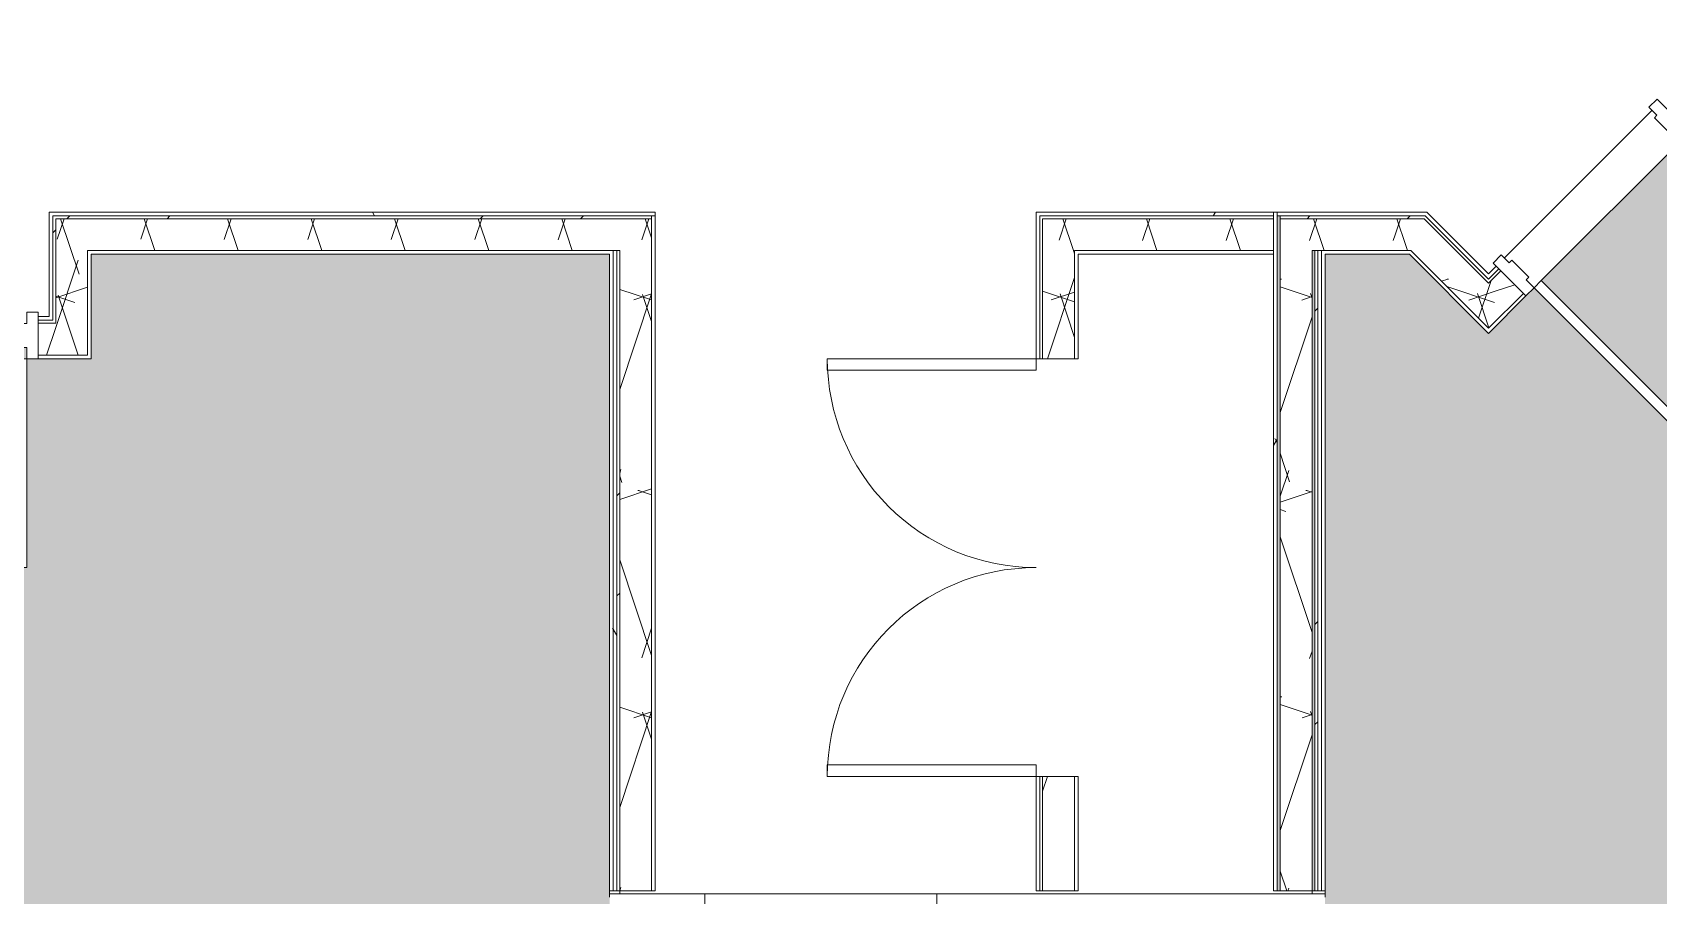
# Model space of a CAD drawing. Header units: inches. Extents: x -1559 to 1959, y 9767 to 12269.
# Drawn here: x 1128 to 1408.4, y 10262.9 to 10411.6 of the extents above; entities that cross this region are included whole.
import ezdxf

# ---------------------------------------------------------------- set-up
doc = ezdxf.new("R2010")
doc.units = ezdxf.units.IN
doc.header["$MEASUREMENT"] = 0
for name, color, linetype, lineweight in [('0-1', 7, 'Continuous', 5), ('A-AREA-PATT-3', 143, 'Continuous', 9), ('A-AREA-PATT-7', 8, 'Continuous', 9), ('A-DOOR', 31, 'Continuous', 9), ('A-DOOR-FRAM', 31, 'Continuous', 9), ('A-FLOR-1', 7, 'Continuous', 9), ('A-WALL', 113, 'Continuous', 9), ('A-WALL-PATT-1', 8, 'Continuous', 9), ('A-WALL-PATT-2', 253, 'Continuous', 9), ('A-WALL-PATT-3', 7, 'Continuous', 9), ('A-WALL-PATT-5', 111, 'Continuous', 9), ('I-WALL', 2, 'Continuous', 9), ('I-WALL-1', 1, 'Continuous', 5), ('I-WALL-2', 7, 'Continuous', 9)]:
    doc.layers.add(name, color=color, linetype=linetype, lineweight=lineweight)
pattern_1 = [(0, (3869.27, 0), (115.2, 28.8), [4.752, -81.648, 4.752, -81.648, -460.8]), (0, (3869.27, 0), (115.2, 28.8), [-172.8, 4.752, -168.048, 4.752, -81.648, -201.6]), (0, (3869.27, 0), (115.2, 28.8), [-432, 4.752, -52.848, 4.752, -139.248]), (120, (3912.47, 14.4), (-82.54153, 85.36613), [4.752, -81.648, 4.752, -81.648, -460.8]), (120, (3912.47, 14.4), (-82.54153, 85.36613), [-172.8, 4.752, -168.048, 4.752, -81.648, -201.6]), (120, (3912.47, 14.4), (-82.54153, 85.36613), [-432, 4.752, -52.848, 4.752, -139.248]), (240, (3926.87, 72), (-32.65847, -114.16613), [4.752, -81.648, 4.752, -81.648, -460.8]), (240, (3926.87, 72), (-32.65847, -114.16613), [-172.8, 4.752, -168.048, 4.752, -81.648, -201.6]), (240, (3926.87, 72), (-32.65847, -114.16613), [-432, 4.752, -52.848, 4.752, -139.248])]
pattern_2 = [(45, (3869.27, 0), (-35.63818, 35.63818), []), (45, (3869.27, 54), (-35.63818, 35.63818), [])]
pattern_3 = [(161.57, (3871.0695, 1.8), (-14.4010124, -0.0012439), [0, -102.456, 11.376, 0]), (18.43, (3867.4695, 1.8), (-14.4010124, 0.0012439), [0, -102.456, 11.376, 0]), (108.43, (3871.0695, 1.8), (7.1973965, -36.003153), [34.146, -79.686]), (71.57, (3867.4695, 1.8), (7.1973965, 36.003153), [34.146, -79.686])]

# ---------------------------------------------------------------- blocks, each defined once
blk = doc.blocks.new('CTR - 1st Phase - Shell_rvt-1-KEY PLAN - 3RD FLOOR')
at = {"layer": 'A-FLOR-1'}
for p, q in [((-2641.75, 10263.21), (-2641.75, 10263.71)), ((-2640, 10263.71), (-2640, 10263.21)), ((-2520.62, 10263.21), (-2520.62, 10263.71)), ((-2518.37, 10263.71), (-2518.37, 10263.21)), ((-2625.32, 10263.21), (-2585.32, 10263.21))]:
    blk.add_line(p, q, dxfattribs=at)
blk = doc.blocks.new('CTR - 1st Phase -Stairs _ Elevators_rvt-1-KEY PLAN - 3RD FLOOR')
at = {"layer": 'I-WALL-2'}
for p, q in [((-2625.32, 10263.21), (-2641.75, 10263.21)), ((-2641.75, 10263.21), (-2641.75, 10262.59)), ((-2625.32, 10261.46), (-2625.32, 10263.21)), ((-2518.37, 10263.21), (-2585.32, 10263.21)), ((-2585.32, 10263.21), (-2585.32, 10261.46)), ((-2518.37, 10262.59), (-2518.37, 10263.21))]:
    blk.add_line(p, q, dxfattribs=at)
blk = doc.blocks.new('HOLLOW METAL - DOUBLE - HM - METAL LEAF - 20 MIN_ - 6-0 x 6-8-2194249-KEY PLAN - 3RD FLOOR')
at = {"layer": 'A-DOOR'}
for p, q in [((-34, -3.625), (-36, -3.625)), ((-36, -3.625), (-36, -39.625)), ((-34, -39.625), (-34, -3.625)), ((34, -3.625), (36, -3.625)), ((34, -39.625), (34, -3.625)), ((36, -3.625), (36, -39.625)), ((-36, -39.625), (-34, -39.625)), ((36, -39.625), (34, -39.625))]:
    blk.add_line(p, q, dxfattribs=at)
for centre, start, end in [((-36, -3.625), 270, 0), ((36, -3.625), 180, 270)]:
    blk.add_arc(centre, 36, start, end, dxfattribs=at)
blk = doc.blocks.new('HOLLOW METAL - UNIT DOOR-2191977-KEY PLAN - 3RD FLOOR')
at = {"layer": 'A-DOOR'}
for p, q in [((16.25, -3.875), (18, -3.875)), ((16.25, -39.875), (16.25, -3.875)), ((18, -3.875), (18, -39.875)), ((18, -39.875), (16.25, -39.875))]:
    blk.add_line(p, q, dxfattribs=at)
blk.add_arc((18, -3.875), 36, 180, 270, dxfattribs=at)
at = {"layer": 'A-DOOR-FRAM'}
for p, q in [((-20, 4.125), (-18, 4.125)), ((-20, -3.875), (-20, 4.125)), ((-18, 4.125), (-18, 2.1875)), ((18, 4.125), (20, 4.125)), ((18, 2.1875), (18, 4.125)), ((20, 4.125), (20, -3.875)), ((-18, 2.1875), (-17.375, 2.1875)), ((-17.375, 2.1875), (-17.375, -1.9375)), ((17.375, 2.1875), (18, 2.1875)), ((17.375, -1.9375), (17.375, 2.1875)), ((-18, -1.9375), (-18, -3.875)), ((-17.375, -1.9375), (-18, -1.9375)), ((18, -1.9375), (17.375, -1.9375)), ((18, -3.875), (18, -1.9375)), ((-18, -3.875), (-20, -3.875)), ((20, -3.875), (18, -3.875))]:
    blk.add_line(p, q, dxfattribs=at)
blk = doc.blocks.new('HOLLOW METAL - UNIT DOOR-2191978-KEY PLAN - 3RD FLOOR')
at = {"layer": 'A-DOOR'}
for p, q in [((18, 39.875), (16.25, 39.875)), ((16.25, 39.875), (16.25, 3.875)), ((18, 3.875), (18, 39.875)), ((16.25, 3.875), (18, 3.875))]:
    blk.add_line(p, q, dxfattribs=at)
blk.add_arc((18, 3.875), 36, 90, 180, dxfattribs=at)
at = {"layer": 'A-DOOR-FRAM'}
for p, q in [((-18, 3.875), (-20, 3.875)), ((-20, 3.875), (-20, -4.125)), ((-18, 1.9375), (-18, 3.875)), ((18, 3.875), (18, 1.9375)), ((20, 3.875), (18, 3.875)), ((20, -4.125), (20, 3.875)), ((-17.375, 1.9375), (-18, 1.9375)), ((-17.375, -2.1875), (-17.375, 1.9375)), ((18, 1.9375), (17.375, 1.9375)), ((17.375, 1.9375), (17.375, -2.1875)), ((-18, -4.125), (-18, -2.1875)), ((-18, -2.1875), (-17.375, -2.1875)), ((17.375, -2.1875), (18, -2.1875)), ((18, -2.1875), (18, -4.125)), ((-20, -4.125), (-18, -4.125)), ((18, -4.125), (20, -4.125))]:
    blk.add_line(p, q, dxfattribs=at)

msp = doc.modelspace()

# ---------------------------------------------------------------- hatches: boundary and pattern name
at = {"layer": 'A-AREA-PATT-3'}
h = msp.add_hatch(color=256, dxfattribs=at)
h.paths.add_polyline_path([(1117.02, 9985.06), (1187.15, 9985.1), (1187.15, 9989.06), (1222.28, 9989.06), (1222.28, 10017.71), (1227.52, 10017.71), (1227.52, 10373.41), (1138.16, 10373.41), (1138.07, 10355.41), (1127.03, 10355.41), (1127.03, 10357.35), (1126.41, 10357.35), (1126.41, 10359.04), (1091.66, 10359.04), (1091.66, 10357.35), (1091.03, 10357.35), (1091.03, 10355.41), (1065.37, 10355.41), (1065.37, 10373.41), (938.18, 10373.41), (938.18, 9989.06), (1009.37, 9989.06), (1009.37, 10011.38), (1037.25, 10011.38), (1037.25, 9989.06), (1117.02, 9989.06), (1117.02, 9985.1), (1116.42, 9985.06)], flags=0)
h.paths.add_polyline_path([(1125.28, 10319.41), (1125.28, 10355.41), (1127.03, 10355.41), (1127.03, 10319.41)], flags=0)
at = {"layer": 'A-AREA-PATT-7'}
msp.add_hatch(color=256, dxfattribs=at).paths.add_polyline_path([(1535.83, 9989.06), (1792.47, 9989.06), (1792.47, 10247.85), (1770.16, 10247.85), (1770.16, 10275.73), (1792.47, 10275.73), (1792.47, 10411.35), (1430.65, 10411.35), (1388.18, 10368.88), (1413.64, 10343.42), (1412.4, 10342.19), (1386.94, 10367.64), (1379.08, 10359.77), (1365.44, 10373.41), (1350.9, 10373.35), (1350.9, 10017.71), (1355.61, 10017.71), (1355.61, 9989.06), (1500.33, 9989.06)], flags=0)
at = {"layer": 'A-WALL-PATT-1'}
h = msp.add_hatch(dxfattribs=at)
h.set_pattern_fill('FP_26', color=256, style=0, pattern_type=2)
h.set_pattern_definition(pattern_2)
h.paths.add_polyline_path([(1349.15, 10263.71), (1349.65, 10263.71), (1349.65, 10374.04), (1349.15, 10374.04), (1349.15, 10266.72)], flags=0)
at = {"layer": 'A-WALL-PATT-2'}
h = msp.add_hatch(dxfattribs=at)
h.set_pattern_fill('FP_5', color=256, style=0, pattern_type=2)
h.set_pattern_definition(pattern_3)
h.paths.add_polyline_path([(1348.65, 10263.71), (1348.65, 10374.04), (1343.15, 10374.04), (1343.15, 10263.71)], flags=0)
at = {"layer": 'A-WALL-PATT-3'}
h = msp.add_hatch(dxfattribs=at)
h.set_pattern_fill('FP_1', color=256, style=0, pattern_type=2)
h.set_pattern_definition(pattern_1)
h.paths.add_polyline_path([(1342.65, 10263.71), (1342.65, 10380.66), (1342.02, 10380.57), (1342.02, 10263.71)], flags=0)
at = {"layer": 'A-WALL-PATT-5'}
h = msp.add_hatch(dxfattribs=at)
h.set_pattern_fill('FP_5', color=256, style=0, pattern_type=2)
h.set_pattern_definition(pattern_3)
h.paths.add_polyline_path([(1382.96, 10364.55), (1385.09, 10366.67), (1381.2, 10370.56), (1379.08, 10368.44), (1382.61, 10364.9)], flags=0)
h.paths.add_polyline_path([(1413.37, 10394.95), (1430.24, 10411.98), (1426.34, 10415.7), (1409.53, 10398.8), (1412.44, 10395.88)], flags=0)
h = msp.add_hatch(dxfattribs=at)
h.set_pattern_fill('FP_1', color=256, style=0, pattern_type=2)
h.set_pattern_definition(pattern_1)
h.paths.add_polyline_path([(1216.65, 10380.04), (1235.4, 10380.1), (1235.4, 10380.66), (1131.53, 10380.66), (1131.53, 10380.04), (1147.96, 10380.04)], flags=0)
h = msp.add_hatch(dxfattribs=at)
h.set_pattern_fill('FP_26', color=256, style=0, pattern_type=2)
h.set_pattern_definition(pattern_2)
h.paths.add_polyline_path([(1132.03, 10361.54), (1132.03, 10380.04), (1131.53, 10380.04), (1131.53, 10361.54)], flags=0)
h = msp.add_hatch(dxfattribs=at)
h.set_pattern_fill('FP_26', color=256, style=0, pattern_type=2)
h.set_pattern_definition(pattern_2)
h.paths.add_polyline_path([(1228.77, 10379.54), (1234.77, 10379.54), (1234.77, 10380.04), (1132.03, 10380.04), (1132.03, 10379.54), (1228.15, 10379.54)], flags=0)
h = msp.add_hatch(dxfattribs=at)
h.set_pattern_fill('FP_5', color=256, style=0, pattern_type=2)
h.set_pattern_definition(pattern_3)
h.paths.add_polyline_path([(1133.56, 10356.04), (1137.53, 10356.04), (1137.53, 10379.54), (1132.03, 10379.54), (1132.03, 10356.04)], flags=0)
h = msp.add_hatch(dxfattribs=at)
h.set_pattern_fill('FP_5', color=256, style=0, pattern_type=2)
h.set_pattern_definition(pattern_3)
h.paths.add_polyline_path([(1137.53, 10374.04), (1229.27, 10374.04), (1229.27, 10379.54), (1137.53, 10379.54)], flags=0)
h = msp.add_hatch(dxfattribs=at)
h.set_pattern_fill('FP_5', color=256, style=0, pattern_type=2)
h.set_pattern_definition(pattern_3)
h.paths.add_polyline_path([(1229.78, 10263.71), (1234.77, 10263.71), (1234.77, 10379.54), (1229.27, 10379.54), (1229.27, 10263.71)], flags=0)
h = msp.add_hatch(dxfattribs=at)
h.set_pattern_fill('FP_1', color=256, style=0, pattern_type=2)
h.set_pattern_definition(pattern_1)
h.paths.add_polyline_path([(1301.07, 10380.04), (1342.02, 10380.04), (1342.02, 10380.66), (1301.07, 10380.66)], flags=0)
h = msp.add_hatch(dxfattribs=at)
h.set_pattern_fill('FP_5', color=256, style=0, pattern_type=2)
h.set_pattern_definition(pattern_3)
h.paths.add_polyline_path([(1307.7, 10374.04), (1342.02, 10374.04), (1342.02, 10379.54), (1302.2, 10379.54), (1302.2, 10374.04)], flags=0)
h = msp.add_hatch(dxfattribs=at)
h.set_pattern_fill('FP_26', color=256, style=0, pattern_type=2)
h.set_pattern_definition(pattern_2)
h.paths.add_polyline_path([(1367.48, 10379.54), (1367.97, 10379.54), (1367.47, 10380.04), (1343.15, 10380.04), (1343.15, 10379.54), (1367.47, 10379.54)], flags=0)
h = msp.add_hatch(dxfattribs=at)
h.set_pattern_fill('FP_5', color=256, style=0, pattern_type=2)
h.set_pattern_definition(pattern_3)
h.paths.add_polyline_path([(1359.31, 10374.04), (1365.69, 10374.04), (1360.19, 10379.54), (1343.15, 10379.54), (1343.15, 10374.04), (1350.9, 10374.04)], flags=0)
h = msp.add_hatch(dxfattribs=at)
h.set_pattern_fill('FP_5', color=256, style=0, pattern_type=2)
h.set_pattern_definition(pattern_3)
h.paths.add_polyline_path([(1379.08, 10360.66), (1382.96, 10364.55), (1367.97, 10379.54), (1360.19, 10379.54), (1378.5, 10361.24)], flags=0)
h = msp.add_hatch(dxfattribs=at)
h.set_pattern_fill('FP_1', color=256, style=0, pattern_type=2)
h.set_pattern_definition(pattern_1)
h.paths.add_polyline_path([(1228.15, 10263.71), (1228.15, 10374.04), (1227.52, 10374.04), (1227.52, 10263.71)], flags=0)
h = msp.add_hatch(dxfattribs=at)
h.set_pattern_fill('FP_1', color=256, style=0, pattern_type=2)
h.set_pattern_definition(pattern_1)
h.paths.add_polyline_path([(1228.77, 10263.71), (1228.77, 10374.04), (1228.15, 10374), (1228.15, 10263.71)], flags=0)
h = msp.add_hatch(dxfattribs=at)
h.set_pattern_fill('FP_26', color=256, style=0, pattern_type=2)
h.set_pattern_definition(pattern_2)
h.paths.add_polyline_path([(1229.27, 10263.71), (1229.27, 10374.04), (1228.77, 10373.96), (1228.77, 10263.71)], flags=0)
h = msp.add_hatch(dxfattribs=at)
h.set_pattern_fill('FP_5', color=256, style=0, pattern_type=2)
h.set_pattern_definition(pattern_3)
h.paths.add_polyline_path([(1302.2, 10263.71), (1307.7, 10263.71), (1307.7, 10283.41), (1302.2, 10283.41), (1302.2, 10266.72)], flags=0)
h.paths.add_polyline_path([(1302.2, 10355.41), (1307.7, 10355.41), (1307.7, 10374.04), (1302.2, 10374.04), (1302.2, 10373.41)], flags=0)
h = msp.add_hatch(dxfattribs=at)
h.set_pattern_fill('FP_5', color=256, style=0, pattern_type=2)
h.set_pattern_definition(pattern_3)
h.paths.add_polyline_path([(1074.37, 10356.04), (1089.03, 10356.04), (1089.03, 10361.54), (1073.25, 10361.54), (1073.25, 10356.04), (1073.87, 10356.04)], flags=0)
h.paths.add_polyline_path([(1130.91, 10356.04), (1132.03, 10356.04), (1132.03, 10361.54), (1129.03, 10361.48), (1129.03, 10356.04), (1129.61, 10356.04)], flags=0)
at = {"layer": 'I-WALL-1'}
for points in [[(1343.15, 10263.71), (1343.15, 10380.04), (1342.65, 10380), (1342.65, 10263.71)], [(1349.15, 10263.71), (1349.15, 10374.04), (1348.65, 10374.04), (1348.65, 10263.71)]]:
    msp.add_hatch(color=256, dxfattribs=at).paths.add_polyline_path(points, flags=0)

# ---------------------------------------------------------------- linework, layer by layer
at = {"layer": 'A-WALL'}
for p, q in [((1131.53, 10380.04), (1235.4, 10380.04)), ((1131.53, 10362.04), (1131.53, 10380.04)), ((1132.03, 10379.54), (1234.77, 10379.54)), ((1132.03, 10361.54), (1132.03, 10379.54)), ((1234.77, 10380.04), (1234.77, 10263.71)), ((1301.7, 10355.41), (1301.7, 10380.04)), ((1301.7, 10380.04), (1342.02, 10380.04)), ((1302.2, 10355.41), (1302.2, 10379.54)), ((1302.2, 10379.54), (1342.02, 10379.54)), ((1342.65, 10380.66), (1342.65, 10263.71)), ((1342.65, 10380.04), (1368.18, 10380.04)), ((1343.15, 10380.04), (1343.15, 10263.71)), ((1343.15, 10379.54), (1367.97, 10379.54)), ((1367.97, 10379.54), (1379.08, 10368.44)), ((1368.18, 10380.04), (1379.08, 10369.14)), ((1137.53, 10374.04), (1229.27, 10374.04)), ((1137.53, 10356.04), (1137.53, 10374.04)), ((1228.15, 10374.04), (1228.15, 10263.71)), ((1228.77, 10374.04), (1228.77, 10263.71)), ((1229.27, 10374.04), (1229.27, 10263.71)), ((1307.7, 10355.41), (1307.7, 10374.04)), ((1307.7, 10374.04), (1342.02, 10374.04)), ((1348.65, 10374.04), (1348.65, 10263.71)), ((1348.65, 10374.04), (1365.69, 10374.04)), ((1349.15, 10374.04), (1349.15, 10263.71)), ((1349.65, 10374.04), (1349.65, 10263.71)), ((1350.27, 10374.04), (1350.27, 10263.71)), ((1365.69, 10374.04), (1379.08, 10360.66)), ((1379.08, 10369.14), (1380.84, 10370.91)), ((1379.08, 10368.44), (1381.2, 10370.56)), ((1385.09, 10366.67), (1379.08, 10360.66)), ((1131.53, 10362.04), (1129.03, 10362.04)), ((1132.03, 10361.54), (1129.03, 10361.54)), ((1137.53, 10356.04), (1129.03, 10356.04)), ((1301.7, 10263.71), (1301.7, 10283.41)), ((1302.2, 10263.71), (1302.2, 10283.41)), ((1307.7, 10263.71), (1307.7, 10283.41))]:
    msp.add_line(p, q, dxfattribs=at)
at = {"layer": 'I-WALL'}
for p, q in [((1381.82, 10372.77), (1407.27, 10398.22)), ((1412.4, 10393.1), (1388.18, 10368.88)), ((1235.4, 10380.66), (1130.91, 10380.66)), ((1130.91, 10380.66), (1130.91, 10362.66)), ((1235.4, 10263.71), (1235.4, 10380.66)), ((1301.07, 10380.66), (1301.07, 10355.41)), ((1342.02, 10380.66), (1301.07, 10380.66)), ((1342.02, 10373.41), (1342.02, 10380.66)), ((1342.02, 10380.66), (1342.02, 10263.71)), ((1368.44, 10380.66), (1342.02, 10380.66)), ((1379.08, 10370.03), (1368.44, 10380.66)), ((1138.16, 10373.41), (1227.52, 10373.41)), ((1138.16, 10355.41), (1138.16, 10373.41)), ((1227.52, 10373.41), (1227.52, 10263.71)), ((1308.32, 10355.41), (1308.32, 10373.41)), ((1308.32, 10373.41), (1342.02, 10373.41)), ((1350.9, 10263.71), (1350.9, 10373.41)), ((1350.9, 10373.41), (1365.44, 10373.41)), ((1365.44, 10373.41), (1379.08, 10359.77)), ((1380.4, 10371.35), (1379.08, 10370.03)), ((1379.08, 10359.77), (1385.53, 10366.23)), ((1130.91, 10362.66), (1129.03, 10362.66)), ((1129.03, 10355.41), (1138.16, 10355.41)), ((1301.07, 10355.41), (1308.32, 10355.41)), ((1301.07, 10283.41), (1301.07, 10263.71)), ((1308.32, 10283.41), (1301.07, 10283.41)), ((1308.32, 10263.71), (1308.32, 10283.41)), ((1227.52, 10263.71), (1235.4, 10263.71)), ((1301.07, 10263.71), (1308.32, 10263.71)), ((1342.02, 10263.71), (1350.9, 10263.71))]:
    msp.add_line(p, q, dxfattribs=at)

# ---------------------------------------------------------------- block references
at = {"layer": '0-1'}
for name in ['CTR - 1st Phase - Shell_rvt-1-KEY PLAN - 3RD FLOOR', 'CTR - 1st Phase -Stairs _ Elevators_rvt-1-KEY PLAN - 3RD FLOOR']:
    msp.add_blockref(name, (3869.27, 0), dxfattribs=at)
at = {"layer": 'A-DOOR'}
for name, p, rotation in [('HOLLOW METAL - UNIT DOOR-2191978-KEY PLAN - 3RD FLOOR', (1396.93, 10383.11), 224.9999999999973), ('HOLLOW METAL - DOUBLE - HM - METAL LEAF - 20 MIN_ - 6-0 x 6-8-2194249-KEY PLAN - 3RD FLOOR', (1304.7, 10319.41), 270.0000000000003)]:
    msp.add_blockref(name, p, dxfattribs=dict(at, rotation=rotation))
msp.add_blockref('HOLLOW METAL - UNIT DOOR-2191977-KEY PLAN - 3RD FLOOR', (1109.03, 10359.29), dxfattribs=at)

doc.saveas('drawing.dxf')
